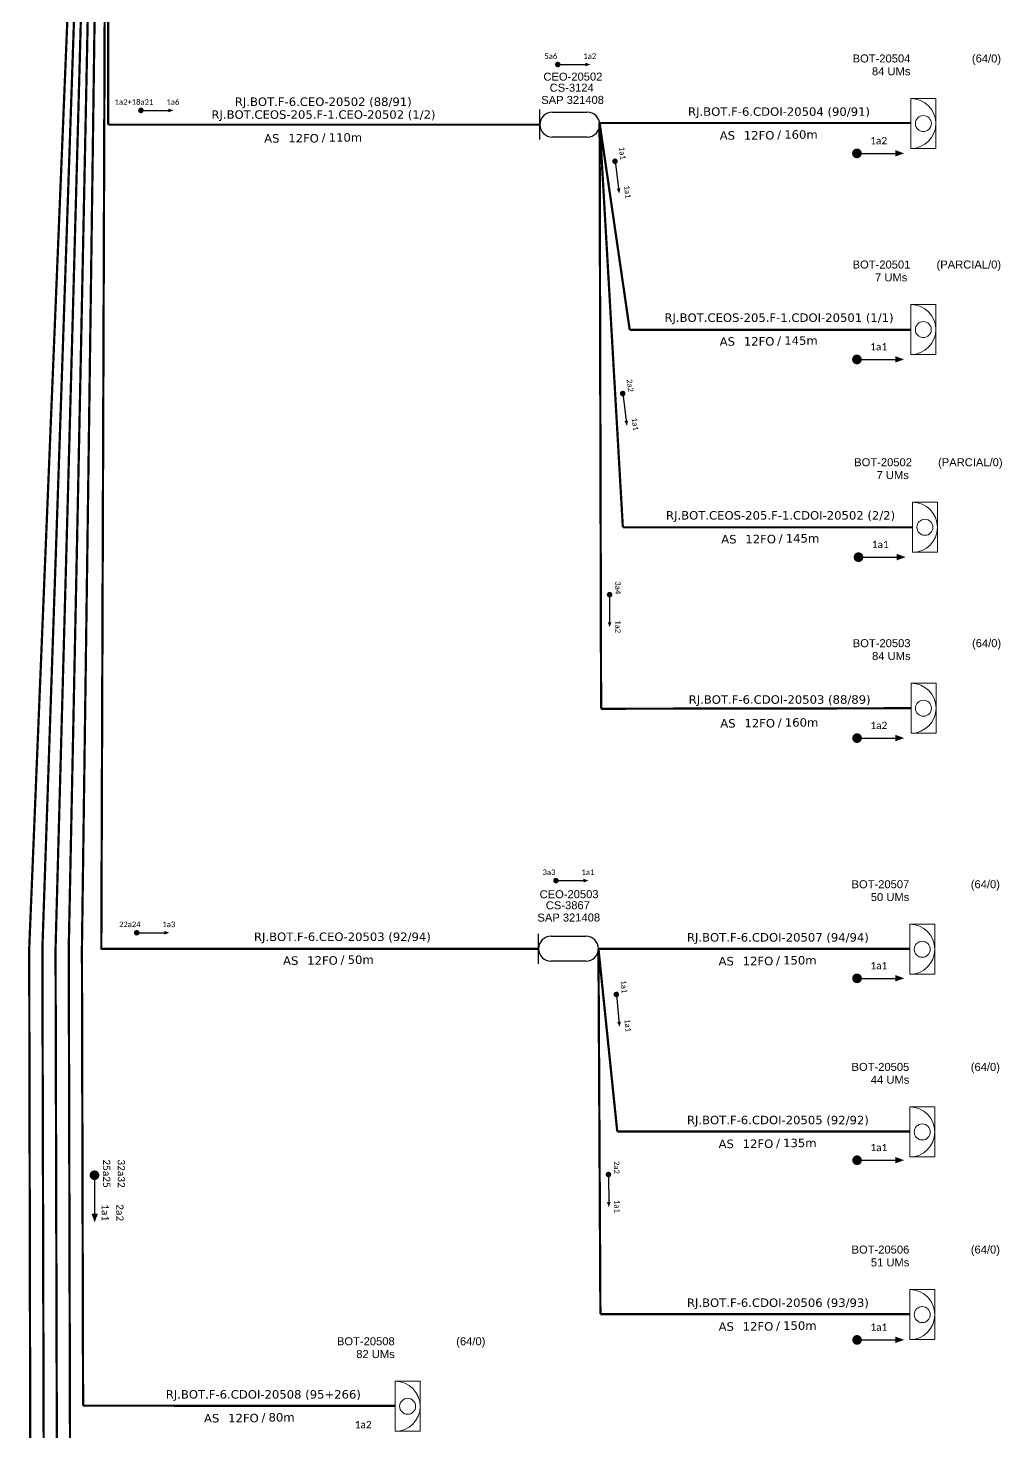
# Model space of a CAD drawing. Header units: metres. Extents: x -1.1 to 57.9, y 4.7 to 46.4.
# Drawn here: x 22.11 to 28.28, y 12.96 to 21.85 of the extents above; entities that cross this region are included whole.
import ezdxf
from ezdxf.enums import TextEntityAlignment as Align

# ---------------------------------------------------------------- set-up
doc = ezdxf.new("R2010")
doc.units = ezdxf.units.M
for name, color, linetype, lineweight in [("20.0-LEGENDA DOS CDO'S", 1, 'Continuous', 0), ('20.1-CDO_INTERIOR', 1, 'Continuous', 0), ('20.2-CDO_POSTE', 1, 'Continuous', 5), ('40.1-ETIQUETAS', 1, 'Continuous', 20)]:
    doc.layers.add(name, color=color, linetype=linetype, lineweight=lineweight)
for name, color, linetype in [('20.4-CEOS', 1, 'Continuous'), ('CAP a instalar', 1, 'Continuous'), ('SETA', 7, 'Continuous')]:
    doc.layers.add(name, color=color, linetype=linetype)
doc.styles.add('ARIAL', font='arial.ttf')
doc.styles.add('siredit', font='verdana.ttf')
doc.styles.get("Standard").update_dxf_attribs({"font": 'arial.ttf'})
doc.linetypes.add('FENCELINE1', pattern='A,0.25,-0.1,[133,ltypeshp.shx,S=0.1,R=0,X=-0.1,Y=0],-0.1,1', length=1.45)

# ---------------------------------------------------------------- blocks, each defined once
blk = doc.blocks.new('ETIQUETA_RS5F')
at = {"layer": '40.1-ETIQUETAS', "color": 0, "style": 'siredit'}
blk.add_text('/', height=1.5, dxfattribs=at).set_placement((1.55, -1.95), align=Align.MIDDLE_RIGHT)
for tag, p in [('ETIQUETA_R_SECUNDARIA', (1.18, 2.1)), ('ETIQUETA_R_PRIMARIA', (1.18, 4.1)), ('F_ATIVAS/F_MORTAS', (1.11, -4.24))]:
    blk.add_attdef(tag, text='', height=1.5, dxfattribs=at).set_placement(p, align=Align.MIDDLE_CENTER)
for tag, p in [('TIPO_CABO', (-6.62, -2.12)), ('CAP_CABO', (0.37, -2.09))]:
    blk.add_attdef(tag, text='', height=1.5, dxfattribs=at).set_placement(p, align=Align.MIDDLE_RIGHT)
blk.add_attdef('METROS', text='', height=1.5, dxfattribs=at).set_placement((2.11, -1.95), align=Align.MIDDLE_LEFT)
for tag, p in [('FUSÃO_1', (0.82, -8.39)), ('FUSÃO_2', (0.82, -10.6)), ('FUSÃO_3', (0.82, -12.93)), ('FUSÃO_4', (0.82, -15.14)), ('FUSÃO_5', (0.82, -17.16))]:
    blk.add_attdef(tag, text='', height=1.5, dxfattribs=at).set_placement(p, align=Align.CENTER)
blk = doc.blocks.new('CDOI_INT')
at = {"layer": '20.1-CDO_INTERIOR', "color": 0, "lineweight": 18}
blk.add_lwpolyline([(4.25, -4.25), (4.25, 4.25), (0, 4.25), (0, -4.25)], close=True, dxfattribs=at)
blk.add_circle((2.12, 0), 1.36, dxfattribs=at)
blk.add_arc((0, 0), 4.25, 270, 90, dxfattribs=at)
at = {"layer": "20.0-LEGENDA DOS CDO'S", "color": 0, "style": 'ARIAL'}
for tag, p in [('CDO_N', (-0.08, 10.38)), ('SURVEY', (-0.08, 8.2)), ('SPLITER_1', (21.18, 10.38)), ('SPLITER_2', (21.19, 8.68)), ('SAP', (-0.08, 6.23)), ('1:XX', (5.94, -2.22)), ('UMS', (5.94, -4.24))]:
    blk.add_attdef(tag, p, '', height=1.36, dxfattribs=at)
blk.add_attdef('FIBRAS_UTILIZADAS', text='', height=1.36, dxfattribs=at).set_placement((15.34, 10.38), align=Align.CENTER)
blk = doc.blocks.new('CDOE-TEXTO PADRÃO')
at = {"layer": "20.0-LEGENDA DOS CDO'S", "color": 0, "style": 'ARIAL'}
for tag, p in [('CDO_N', (0.49, 7.39)), ('CORDOALHA', (0.5, 4.33)), ('SAP', (0.51, 1.67)), ('SPLITER_1', (0.59, -0.91)), ('SPLITER_2', (0.6, -3.55)), ('(XX-XX_F)S', (0.54, -8.29)), ('(XX-XX_L)S', (0.55, -10.83)), ('UMS', (0.55, -13.15))]:
    blk.add_attdef(tag, p, '', height=1.7, rotation=0.118, dxfattribs=at)
blk.add_attdef('FIBRAS_UTILIZADAS', text='', height=1.7, rotation=0.118, dxfattribs=at).set_placement((19.77, 7.43), align=Align.CENTER)

msp = doc.modelspace()

# ---------------------------------------------------------------- linework, layer by layer
at = {"color": 7, "const_width": 0.0175}
for points in [[(25.4593, 21.6159, 1), (25.4768, 21.616, 1)], [(22.8188, 21.3252, 1), (22.8364, 21.3253, 1)], [(25.8294, 21.0121, 1), (25.8318, 20.9947, 1)], [(25.8782, 19.5418, 1), (25.8806, 19.5244, 1)], [(25.7961, 18.2682, 1), (25.7962, 18.2506, 1)], [(25.4477, 16.4491, 1), (25.4652, 16.4492, 1)], [(22.7925, 16.119, 1), (22.8101, 16.1191, 1)], [(25.8383, 15.7369, 1), (25.8401, 15.7195, 1)], [(25.7887, 14.5971, 1), (25.789, 14.5796, 1)]]:
    msp.add_lwpolyline(points, format="xyb", close=True, dxfattribs=at)
at = {"const_width": 0.0306}
for points in [[(27.3477, 21.0532, 1), (27.3783, 21.0532, 1)], [(27.3476, 19.7486, 1), (27.3783, 19.7486, 1)], [(27.3476, 19.7486, 1), (27.3783, 19.7486, 1)], [(27.3575, 18.4968, 1), (27.3881, 18.4968, 1)], [(27.3575, 18.4968, 1), (27.3881, 18.4968, 1)], [(27.3485, 17.3513, 1), (27.3791, 17.3513, 1)], [(27.3485, 15.8303, 1), (27.3791, 15.8303, 1)], [(27.3485, 14.6787, 1), (27.3791, 14.6787, 1)], [(22.5333, 14.599, 1), (22.5334, 14.5684, 1)], [(22.5333, 14.599, 1), (22.5334, 14.5684, 1)], [(27.3485, 13.5413, 1), (27.3791, 13.5413, 1)]]:
    msp.add_lwpolyline(points, format="xyb", close=True, dxfattribs=at)
at = {"layer": '20.4-CEOS', "color": 7}
for p, q in [((25.3544, 21.1401), (25.3544, 21.3304)), ((25.4334, 21.3142), (25.6548, 21.3142)), ((25.6548, 21.1563), (25.4334, 21.1563)), ((25.3464, 15.9224), (25.3464, 16.1128)), ((25.4253, 16.0966), (25.6468, 16.0966)), ((25.6468, 15.9387), (25.4253, 15.9387))]:
    msp.add_line(p, q, dxfattribs=at)
for centre, start, end in [((25.4334, 21.2352), 90, 270), ((25.6548, 21.2352), 270, 90), ((25.4253, 16.0176), 90, 270), ((25.6468, 16.0176), 270, 90)]:
    msp.add_arc(centre, 0.0789, start, end, dxfattribs=at)
at = {"layer": 'CAP a instalar', "color": 8, "ltscale": 5.3, "const_width": 0.0143}
for points in [[(22.1199, 16.0174), (22.6238, 28.277)], [(22.2034, 16.0176), (22.6208, 28.277)], [(22.2869, 16.0176), (22.6208, 28.277)], [(22.3704, 16.0176), (22.6208, 28.277)], [(25.9237, 19.9359), (27.7046, 19.9368)], [(25.8802, 18.6855), (27.7145, 18.6858)], [(22.1199, 16.0174), (22.1368, 8.0349)], [(22.2034, 16.0176), (22.2207, 9.3347)], [(22.2869, 16.0176), (22.3009, 10.5953)], [(22.3704, 16.0176), (22.3811, 11.8536)]]:
    msp.add_lwpolyline(points, dxfattribs=at)
at = {"layer": 'CAP a instalar', "ltscale": 5.3, "const_width": 0.0143}
for points in [[(22.4539, 16.0176), (22.6208, 28.277)], [(22.6208, 21.2352), (22.6208, 28.277)], [(22.4539, 16.0176), (22.4613, 13.1248)], [(22.4613, 13.1248), (24.4382, 13.1243)], [(22.4613, 13.1248), (24.4382, 13.1243)]]:
    msp.add_lwpolyline(points, dxfattribs=at)
at = {"layer": 'CAP a instalar', "color": 7, "ltscale": 5.3, "const_width": 0.0143}
for points in [[(22.5767, 16.0128), (22.6208, 28.277)], [(22.6208, 21.2352), (25.3544, 21.2352)], [(25.7329, 21.2456), (27.7047, 21.2457)], [(25.7329, 21.2456), (25.7425, 17.5372)], [(25.7425, 17.5372), (27.7055, 17.5403)], [(22.5767, 16.0176), (25.3464, 16.0176)], [(25.7257, 16.0176), (27.6975, 16.0178)], [(25.7257, 16.0176), (25.8447, 14.8611)], [(25.7257, 16.0176), (25.7381, 13.7046)], [(25.8447, 14.8611), (27.6976, 14.8613)], [(25.7381, 13.7046), (27.6977, 13.7047)], [(25.7381, 13.7046), (27.6977, 13.7047)], [(25.7381, 13.7046), (27.6977, 13.7047)]]:
    msp.add_lwpolyline(points, dxfattribs=at)
at = {"layer": 'CAP a instalar', "color": 7, "linetype": 'FENCELINE1', "ltscale": 5.3, "const_width": 0.0143}
for points in [[(25.7329, 21.2456), (27.7047, 21.2457)], [(25.7257, 16.0176), (27.6975, 16.0178)], [(25.8447, 14.8611), (27.6976, 14.8613)]]:
    msp.add_lwpolyline(points, dxfattribs=at)
at = {"layer": 'CAP a instalar', "color": 251, "ltscale": 5.3, "const_width": 0.0143}
for points in [[(25.7329, 21.2456), (25.8802, 18.6855)], [(25.7331, 21.2456), (25.9237, 19.9359)]]:
    msp.add_lwpolyline(points, dxfattribs=at)
at = {"layer": 'SETA', "color": 7}
for points in [[(25.468, 21.616), (25.6592, 21.616)], [(22.8276, 21.3253), (23.0188, 21.3253)], [(25.8306, 21.0034), (25.8552, 20.8138)], [(25.8794, 19.5331), (25.9041, 19.3435)], [(25.7962, 18.2594), (25.7963, 18.0682)], [(25.4564, 16.4492), (25.6476, 16.4492)], [(22.8013, 16.119), (22.9925, 16.119)], [(25.8392, 15.7282), (25.8579, 15.5379)], [(25.7888, 14.5884), (25.7912, 14.3972)]]:
    msp.add_lwpolyline(points, dxfattribs=at)
at = {"layer": 'SETA'}
for points in [[(27.363, 21.0532), (27.6265, 21.0532)], [(27.3629, 19.7486), (27.6264, 19.7486)], [(27.3629, 19.7486), (27.6264, 19.7486)], [(27.3728, 18.4968), (27.6363, 18.4968)], [(27.3728, 18.4968), (27.6363, 18.4968)], [(27.3638, 17.3513), (27.6273, 17.3513)], [(27.3638, 15.8303), (27.6273, 15.8303)], [(27.3638, 14.6787), (27.6273, 14.6787)], [(22.5333, 14.5837), (22.5345, 14.3202)], [(22.5333, 14.5837), (22.5345, 14.3202)], [(27.3638, 13.5413), (27.6273, 13.5413)]]:
    msp.add_lwpolyline(points, dxfattribs=at)
at = {"layer": 'SETA', "color": 7}
for points in [[(25.6424, 21.6277), (25.6746, 21.6161), (25.6426, 21.6043)], [(23.002, 21.3369), (23.0342, 21.3254), (23.0021, 21.3136)], [(25.8647, 20.832), (25.8574, 20.7986), (25.8415, 20.8288)], [(25.9135, 19.3616), (25.9062, 19.3283), (25.8903, 19.3585)], [(25.808, 18.085), (25.7965, 18.0528), (25.7846, 18.0849)], [(25.6309, 16.4608), (25.663, 16.4493), (25.631, 16.4375)], [(22.9757, 16.1307), (23.0079, 16.1192), (22.9758, 16.1074)], [(25.8679, 15.5558), (25.8596, 15.5226), (25.8446, 15.5533)], [(25.8027, 14.4141), (25.7916, 14.3818), (25.7793, 14.4137)]]:
    msp.add_solid(points, dxfattribs=at)
at = {"layer": 'SETA'}
for points in [[(27.6053, 21.074), (27.6615, 21.0536), (27.6053, 21.0331)], [(27.6052, 19.7695), (27.6614, 19.749), (27.6052, 19.7286)], [(27.6052, 19.7695), (27.6614, 19.749), (27.6052, 19.7286)], [(27.6151, 18.5176), (27.6713, 18.4972), (27.6151, 18.4767)], [(27.6151, 18.5176), (27.6713, 18.4972), (27.6151, 18.4767)], [(27.6061, 17.3721), (27.6623, 17.3517), (27.6061, 17.3313)], [(27.6061, 15.8512), (27.6623, 15.8308), (27.6061, 15.8103)], [(27.6061, 14.6995), (27.6623, 14.6791), (27.6061, 14.6587)], [(22.5552, 14.3415), (22.535, 14.2852), (22.5144, 14.3413)], [(22.5552, 14.3415), (22.535, 14.2852), (22.5144, 14.3413)], [(27.6061, 13.5621), (27.6623, 13.5417), (27.6061, 13.5212)]]:
    msp.add_solid(points, dxfattribs=at)

# ---------------------------------------------------------------- block references
at = {"layer": '20.2-CDO_POSTE', "color": 7}
ref = msp.add_blockref('CDOE-TEXTO PADRÃO', (25.3738, 21.3644), dxfattribs=dict(at, xscale=0.02978577816314792, yscale=0.02978577816314792, zscale=0.02978577816314792))
ref.add_attrib('CDO_N', 'CEO-20502', (25.3771, 21.5135), dxfattribs={"layer": "20.0-LEGENDA DOS CDO'S", "color": 0, "height": 0.05063, "rotation": 0.11799, "style": 'ARIAL'})
ref = msp.add_blockref('CDOE-TEXTO PADRÃO', (25.4134, 21.2945), dxfattribs=dict(at, xscale=0.02978577816314792, yscale=0.02978577816314792, zscale=0.02978577816314792))
ref.add_attrib('CDO_N', 'CS-3124', (25.4167, 21.4437), dxfattribs={"layer": "20.0-LEGENDA DOS CDO'S", "color": 0, "height": 0.05063, "rotation": 0.11799, "style": 'ARIAL'})
ref = msp.add_blockref('CDOE-TEXTO PADRÃO', (25.3601, 21.2168), dxfattribs=dict(at, xscale=0.02978577816314792, yscale=0.02978577816314792, zscale=0.02978577816314792))
ref.add_attrib('CDO_N', 'SAP 321408', (25.3634, 21.366), dxfattribs={"layer": "20.0-LEGENDA DOS CDO'S", "color": 0, "height": 0.05063, "rotation": 0.11799, "style": 'ARIAL'})
ref = msp.add_blockref('CDOE-TEXTO PADRÃO', (25.3496, 16.1882), dxfattribs=dict(at, xscale=0.02978577816314792, yscale=0.02978577816314792, zscale=0.02978577816314792))
ref.add_attrib('CDO_N', 'CEO-20503', (25.3529, 16.3373), dxfattribs={"layer": "20.0-LEGENDA DOS CDO'S", "color": 0, "height": 0.05063, "rotation": 0.11799, "style": 'ARIAL'})
ref = msp.add_blockref('CDOE-TEXTO PADRÃO', (25.3891, 16.1183), dxfattribs=dict(at, xscale=0.02978577816314792, yscale=0.02978577816314792, zscale=0.02978577816314792))
ref.add_attrib('CDO_N', 'CS-3867', (25.3924, 16.2675), dxfattribs={"layer": "20.0-LEGENDA DOS CDO'S", "color": 0, "height": 0.05063, "rotation": 0.11799, "style": 'ARIAL'})
ref = msp.add_blockref('CDOE-TEXTO PADRÃO', (25.3359, 16.0406), dxfattribs=dict(at, xscale=0.02978577816314792, yscale=0.02978577816314792, zscale=0.02978577816314792))
ref.add_attrib('CDO_N', 'SAP 321408', (25.3392, 16.1897), dxfattribs={"layer": "20.0-LEGENDA DOS CDO'S", "color": 0, "height": 0.05063, "rotation": 0.11799, "style": 'ARIAL'})
at = {"layer": '40.1-ETIQUETAS', "color": 7}
ref = msp.add_blockref('ETIQUETA_RS5F', (23.9415, 21.224), dxfattribs=dict(at, xscale=0.0357429332308784, yscale=0.0357429332308784, zscale=0.0357429332308784))
ref.add_attrib('ETIQUETA_R_PRIMARIA', 'RJ.BOT.F-6.CEO-20502 (88/91)', dxfattribs={"color": 0, "height": 0.053614, "style": 'siredit'}).set_placement((23.9825, 21.3804), align=Align.MIDDLE_CENTER)
ref.add_attrib('ETIQUETA_R_SECUNDARIA', 'RJ.BOT.CEOS-205.F-1.CEO-20502 (1/2)', dxfattribs={"color": 0, "height": 0.053614, "style": 'siredit'}).set_placement((23.9838, 21.2992), align=Align.MIDDLE_CENTER)
ref.add_attrib('TIPO_CABO', 'AS', dxfattribs={"color": 0, "height": 0.05361, "style": 'siredit'}).set_placement((23.705, 21.1484), align=Align.MIDDLE_RIGHT)
ref.add_attrib('CAP_CABO', '12FO', dxfattribs={"color": 0, "height": 0.05361, "style": 'siredit'}).set_placement((23.9546, 21.1492), align=Align.MIDDLE_RIGHT)
ref.add_attrib('METROS', '110m', dxfattribs={"color": 0, "height": 0.05361, "style": 'siredit'}).set_placement((24.0169, 21.1541), align=Align.MIDDLE_LEFT)
ref = msp.add_blockref('ETIQUETA_RS5F', (24.0614, 16.0184), dxfattribs=dict(at, xscale=0.0357429332308784, yscale=0.0357429332308784, zscale=0.0357429332308784))
ref.add_attrib('ETIQUETA_R_SECUNDARIA', 'RJ.BOT.F-6.CEO-20503 (92/94)', dxfattribs={"color": 0, "height": 0.053614, "style": 'siredit'}).set_placement((24.1037, 16.0936), align=Align.MIDDLE_CENTER)
ref.add_attrib('TIPO_CABO', 'AS', dxfattribs={"color": 0, "height": 0.05361, "style": 'siredit'}).set_placement((23.8249, 15.9428), align=Align.MIDDLE_RIGHT)
ref.add_attrib('CAP_CABO', '12FO', dxfattribs={"color": 0, "height": 0.05361, "style": 'siredit'}).set_placement((24.0745, 15.9436), align=Align.MIDDLE_RIGHT)
ref.add_attrib('METROS', '50m', dxfattribs={"color": 0, "height": 0.05361, "style": 'siredit'}).set_placement((24.1369, 15.9485), align=Align.MIDDLE_LEFT)
at = {"layer": 'CAP a instalar', "color": 7, "linetype": 'FENCELINE1', "ltscale": 5.3}
ref = msp.add_blockref('CDOI_INT', (27.7047, 21.2422), dxfattribs=dict(at, xscale=0.03724497823077096, yscale=0.03724497823077096, zscale=0.03724497823077096))
ref.add_attrib('CDO_N', 'BOT-20504', dxfattribs={"layer": "20.0-LEGENDA DOS CDO'S", "color": 0, "height": 0.05066, "style": 'ARIAL'}).set_placement((27.7016, 21.6288), align=Align.RIGHT)
ref.add_attrib('FIBRAS_UTILIZADAS', '(64/0)', dxfattribs={"layer": "20.0-LEGENDA DOS CDO'S", "color": 0, "height": 0.05066, "style": 'ARIAL'}).set_placement((28.276, 21.6288), align=Align.RIGHT)
ref.add_attrib('SURVEY', '84 UMs', dxfattribs={"layer": "20.0-LEGENDA DOS CDO'S", "color": 0, "height": 0.05066, "style": 'ARIAL'}).set_placement((27.7018, 21.5476), align=Align.RIGHT)
ref = msp.add_blockref('ETIQUETA_RS5F', (26.8271, 21.2426), dxfattribs=dict(at, xscale=0.03574293323090624, yscale=0.03574293323090624, zscale=0.03574293323090624))
ref.add_attrib('ETIQUETA_R_SECUNDARIA', 'RJ.BOT.F-6.CDOI-20504 (90/91)', dxfattribs={"layer": '40.1-ETIQUETAS', "color": 0, "height": 0.053614, "style": 'siredit'}).set_placement((26.8693, 21.3178), align=Align.MIDDLE_CENTER)
ref.add_attrib('TIPO_CABO', 'AS', dxfattribs={"layer": '40.1-ETIQUETAS', "color": 0, "height": 0.05361, "style": 'siredit'}).set_placement((26.5906, 21.167), align=Align.MIDDLE_RIGHT)
ref.add_attrib('CAP_CABO', '12FO', dxfattribs={"layer": '40.1-ETIQUETAS', "color": 0, "height": 0.05361, "style": 'siredit'}).set_placement((26.8402, 21.1678), align=Align.MIDDLE_RIGHT)
ref.add_attrib('METROS', '160m', dxfattribs={"layer": '40.1-ETIQUETAS', "color": 0, "height": 0.05361, "style": 'siredit'}).set_placement((26.9025, 21.1728), align=Align.MIDDLE_LEFT)
at = {"layer": 'CAP a instalar', "color": 8, "linetype": 'FENCELINE1', "ltscale": 5.3}
ref = msp.add_blockref('CDOI_INT', (27.7046, 19.9376), dxfattribs=dict(at, xscale=0.03724497823049912, yscale=0.03724497823049912, zscale=0.03724497823049912))
ref.add_attrib('CDO_N', 'BOT-20501', dxfattribs={"layer": "20.0-LEGENDA DOS CDO'S", "color": 0, "height": 0.05066, "style": 'ARIAL'}).set_placement((27.7015, 20.3243), align=Align.RIGHT)
ref.add_attrib('FIBRAS_UTILIZADAS', '(PARCIAL/0)', dxfattribs={"layer": "20.0-LEGENDA DOS CDO'S", "color": 0, "height": 0.050663, "style": 'ARIAL'}).set_placement((28.276, 20.3243), align=Align.RIGHT)
ref.add_attrib('SURVEY', '7 UMs ', dxfattribs={"layer": "20.0-LEGENDA DOS CDO'S", "color": 0, "height": 0.05066, "style": 'ARIAL'}).set_placement((27.7017, 20.243), align=Align.RIGHT)
ref = msp.add_blockref('ETIQUETA_RS5F', (26.827, 19.9381), dxfattribs=dict(at, xscale=0.03574293323064537, yscale=0.03574293323064537, zscale=0.03574293323064537))
ref.add_attrib('ETIQUETA_R_SECUNDARIA', 'RJ.BOT.CEOS-205.F-1.CDOI-20501 (1/1)', dxfattribs={"layer": '40.1-ETIQUETAS', "color": 0, "height": 0.053614, "style": 'siredit'}).set_placement((26.8693, 20.0133), align=Align.MIDDLE_CENTER)
ref.add_attrib('TIPO_CABO', 'AS', dxfattribs={"layer": '40.1-ETIQUETAS', "color": 0, "height": 0.05361, "style": 'siredit'}).set_placement((26.5905, 19.8625), align=Align.MIDDLE_RIGHT)
ref.add_attrib('CAP_CABO', '12FO', dxfattribs={"layer": '40.1-ETIQUETAS', "color": 0, "height": 0.05361, "style": 'siredit'}).set_placement((26.8401, 19.8633), align=Align.MIDDLE_RIGHT)
ref.add_attrib('METROS', '145m', dxfattribs={"layer": '40.1-ETIQUETAS', "color": 0, "height": 0.05361, "style": 'siredit'}).set_placement((26.9025, 19.8682), align=Align.MIDDLE_LEFT)
ref = msp.add_blockref('CDOI_INT', (27.7145, 18.6858), dxfattribs=dict(at, xscale=0.03724497823049912, yscale=0.03724497823049912, zscale=0.03724497823049912))
ref.add_attrib('CDO_N', 'BOT-20502', dxfattribs={"layer": "20.0-LEGENDA DOS CDO'S", "color": 0, "height": 0.05066, "style": 'ARIAL'}).set_placement((27.7114, 19.0724), align=Align.RIGHT)
ref.add_attrib('FIBRAS_UTILIZADAS', '(PARCIAL/0)', dxfattribs={"layer": "20.0-LEGENDA DOS CDO'S", "color": 0, "height": 0.050663, "style": 'ARIAL'}).set_placement((28.2858, 19.0724), align=Align.RIGHT)
ref.add_attrib('SURVEY', '7 UMs ', dxfattribs={"layer": "20.0-LEGENDA DOS CDO'S", "color": 0, "height": 0.05066, "style": 'ARIAL'}).set_placement((27.7116, 18.9912), align=Align.RIGHT)
ref = msp.add_blockref('ETIQUETA_RS5F', (26.8369, 18.6862), dxfattribs=dict(at, xscale=0.03574293323064537, yscale=0.03574293323064537, zscale=0.03574293323064537))
ref.add_attrib('ETIQUETA_R_SECUNDARIA', 'RJ.BOT.CEOS-205.F-1.CDOI-20502 (2/2)', dxfattribs={"layer": '40.1-ETIQUETAS', "color": 0, "height": 0.053614, "style": 'siredit'}).set_placement((26.8792, 18.7615), align=Align.MIDDLE_CENTER)
ref.add_attrib('TIPO_CABO', 'AS', dxfattribs={"layer": '40.1-ETIQUETAS', "color": 0, "height": 0.05361, "style": 'siredit'}).set_placement((26.6004, 18.6106), align=Align.MIDDLE_RIGHT)
ref.add_attrib('CAP_CABO', '12FO', dxfattribs={"layer": '40.1-ETIQUETAS', "color": 0, "height": 0.05361, "style": 'siredit'}).set_placement((26.85, 18.6114), align=Align.MIDDLE_RIGHT)
ref.add_attrib('METROS', '145m ', dxfattribs={"layer": '40.1-ETIQUETAS', "color": 0, "height": 0.05361, "style": 'siredit'}).set_placement((26.9124, 18.6164), align=Align.MIDDLE_LEFT)
at = {"layer": 'CAP a instalar', "color": 7, "linetype": 'FENCELINE1', "ltscale": 5.3}
ref = msp.add_blockref('CDOI_INT', (27.7055, 17.5403), dxfattribs=dict(at, xscale=0.03724497823077096, yscale=0.03724497823077096, zscale=0.03724497823077096))
ref.add_attrib('CDO_N', 'BOT-20503', dxfattribs={"layer": "20.0-LEGENDA DOS CDO'S", "color": 0, "height": 0.05066, "style": 'ARIAL'}).set_placement((27.7024, 17.9269), align=Align.RIGHT)
ref.add_attrib('FIBRAS_UTILIZADAS', '(64/0)', dxfattribs={"layer": "20.0-LEGENDA DOS CDO'S", "color": 0, "height": 0.05066, "style": 'ARIAL'}).set_placement((28.2768, 17.9269), align=Align.RIGHT)
ref.add_attrib('SURVEY', '84 UMs', dxfattribs={"layer": "20.0-LEGENDA DOS CDO'S", "color": 0, "height": 0.05066, "style": 'ARIAL'}).set_placement((27.7026, 17.8457), align=Align.RIGHT)
ref = msp.add_blockref('ETIQUETA_RS5F', (26.8309, 17.5204), dxfattribs=dict(at, xscale=0.03574293323090624, yscale=0.03574293323090624, zscale=0.03574293323090624))
ref.add_attrib('ETIQUETA_R_SECUNDARIA', 'RJ.BOT.F-6.CDOI-20503 (88/89)', dxfattribs={"layer": '40.1-ETIQUETAS', "color": 0, "height": 0.053614, "style": 'siredit'}).set_placement((26.8732, 17.5956), align=Align.MIDDLE_CENTER)
ref.add_attrib('TIPO_CABO', 'AS', dxfattribs={"layer": '40.1-ETIQUETAS', "color": 0, "height": 0.05361, "style": 'siredit'}).set_placement((26.5944, 17.4448), align=Align.MIDDLE_RIGHT)
ref.add_attrib('CAP_CABO', '12FO', dxfattribs={"layer": '40.1-ETIQUETAS', "color": 0, "height": 0.05361, "style": 'siredit'}).set_placement((26.844, 17.4456), align=Align.MIDDLE_RIGHT)
ref.add_attrib('METROS', '160m', dxfattribs={"layer": '40.1-ETIQUETAS', "color": 0, "height": 0.05361, "style": 'siredit'}).set_placement((26.9063, 17.4505), align=Align.MIDDLE_LEFT)
ref = msp.add_blockref('CDOI_INT', (27.6975, 16.0142), dxfattribs=dict(at, xscale=0.03724497823077096, yscale=0.03724497823077096, zscale=0.03724497823077096))
ref.add_attrib('CDO_N', 'BOT-20507', dxfattribs={"layer": "20.0-LEGENDA DOS CDO'S", "color": 0, "height": 0.05066, "style": 'ARIAL'}).set_placement((27.6944, 16.4008), align=Align.RIGHT)
ref.add_attrib('FIBRAS_UTILIZADAS', '(64/0)', dxfattribs={"layer": "20.0-LEGENDA DOS CDO'S", "color": 0, "height": 0.05066, "style": 'ARIAL'}).set_placement((28.2688, 16.4008), align=Align.RIGHT)
ref.add_attrib('SURVEY', '50 UMs', dxfattribs={"layer": "20.0-LEGENDA DOS CDO'S", "color": 0, "height": 0.05066, "style": 'ARIAL'}).set_placement((27.6946, 16.3196), align=Align.RIGHT)
ref = msp.add_blockref('ETIQUETA_RS5F', (26.8199, 16.0147), dxfattribs=dict(at, xscale=0.03574293323090624, yscale=0.03574293323090624, zscale=0.03574293323090624))
ref.add_attrib('ETIQUETA_R_SECUNDARIA', 'RJ.BOT.F-6.CDOI-20507 (94/94)', dxfattribs={"layer": '40.1-ETIQUETAS', "color": 0, "height": 0.053614, "style": 'siredit'}).set_placement((26.8622, 16.0899), align=Align.MIDDLE_CENTER)
ref.add_attrib('TIPO_CABO', 'AS', dxfattribs={"layer": '40.1-ETIQUETAS', "color": 0, "height": 0.05361, "style": 'siredit'}).set_placement((26.5834, 15.9391), align=Align.MIDDLE_RIGHT)
ref.add_attrib('CAP_CABO', '12FO', dxfattribs={"layer": '40.1-ETIQUETAS', "color": 0, "height": 0.05361, "style": 'siredit'}).set_placement((26.833, 15.9399), align=Align.MIDDLE_RIGHT)
ref.add_attrib('METROS', '150m', dxfattribs={"layer": '40.1-ETIQUETAS', "color": 0, "height": 0.05361, "style": 'siredit'}).set_placement((26.8954, 15.9448), align=Align.MIDDLE_LEFT)
ref = msp.add_blockref('CDOI_INT', (27.6976, 14.8577), dxfattribs=dict(at, xscale=0.03724497823077096, yscale=0.03724497823077096, zscale=0.03724497823077096))
ref.add_attrib('CDO_N', 'BOT-20505', dxfattribs={"layer": "20.0-LEGENDA DOS CDO'S", "color": 0, "height": 0.05066, "style": 'ARIAL'}).set_placement((27.6945, 15.2443), align=Align.RIGHT)
ref.add_attrib('FIBRAS_UTILIZADAS', '(64/0)', dxfattribs={"layer": "20.0-LEGENDA DOS CDO'S", "color": 0, "height": 0.05066, "style": 'ARIAL'}).set_placement((28.2689, 15.2443), align=Align.RIGHT)
ref.add_attrib('SURVEY', '44 UMs', dxfattribs={"layer": "20.0-LEGENDA DOS CDO'S", "color": 0, "height": 0.05066, "style": 'ARIAL'}).set_placement((27.6947, 15.1631), align=Align.RIGHT)
ref = msp.add_blockref('ETIQUETA_RS5F', (26.82, 14.8581), dxfattribs=dict(at, xscale=0.03574293323090624, yscale=0.03574293323090624, zscale=0.03574293323090624))
ref.add_attrib('ETIQUETA_R_SECUNDARIA', 'RJ.BOT.F-6.CDOI-20505 (92/92)', dxfattribs={"layer": '40.1-ETIQUETAS', "color": 0, "height": 0.053614, "style": 'siredit'}).set_placement((26.8622, 14.9334), align=Align.MIDDLE_CENTER)
ref.add_attrib('TIPO_CABO', 'AS', dxfattribs={"layer": '40.1-ETIQUETAS', "color": 0, "height": 0.05361, "style": 'siredit'}).set_placement((26.5835, 14.7825), align=Align.MIDDLE_RIGHT)
ref.add_attrib('CAP_CABO', '12FO', dxfattribs={"layer": '40.1-ETIQUETAS', "color": 0, "height": 0.05361, "style": 'siredit'}).set_placement((26.8331, 14.7833), align=Align.MIDDLE_RIGHT)
ref.add_attrib('METROS', '135m', dxfattribs={"layer": '40.1-ETIQUETAS', "color": 0, "height": 0.05361, "style": 'siredit'}).set_placement((26.8954, 14.7883), align=Align.MIDDLE_LEFT)
ref = msp.add_blockref('CDOI_INT', (27.6977, 13.7012), dxfattribs=dict(at, xscale=0.03724497823077096, yscale=0.03724497823077096, zscale=0.03724497823077096))
ref.add_attrib('CDO_N', 'BOT-20506', dxfattribs={"layer": "20.0-LEGENDA DOS CDO'S", "color": 0, "height": 0.05066, "style": 'ARIAL'}).set_placement((27.6946, 14.0878), align=Align.RIGHT)
ref.add_attrib('FIBRAS_UTILIZADAS', '(64/0)', dxfattribs={"layer": "20.0-LEGENDA DOS CDO'S", "color": 0, "height": 0.05066, "style": 'ARIAL'}).set_placement((28.269, 14.0878), align=Align.RIGHT)
ref.add_attrib('SURVEY', '51 UMs', dxfattribs={"layer": "20.0-LEGENDA DOS CDO'S", "color": 0, "height": 0.05066, "style": 'ARIAL'}).set_placement((27.6948, 14.0066), align=Align.RIGHT)
ref = msp.add_blockref('ETIQUETA_RS5F', (26.82, 13.7016), dxfattribs=dict(at, xscale=0.03574293323090624, yscale=0.03574293323090624, zscale=0.03574293323090624))
ref.add_attrib('ETIQUETA_R_SECUNDARIA', 'RJ.BOT.F-6.CDOI-20506 (93/93)', dxfattribs={"layer": '40.1-ETIQUETAS', "color": 0, "height": 0.053614, "style": 'siredit'}).set_placement((26.8623, 13.7768), align=Align.MIDDLE_CENTER)
ref.add_attrib('TIPO_CABO', 'AS', dxfattribs={"layer": '40.1-ETIQUETAS', "color": 0, "height": 0.05361, "style": 'siredit'}).set_placement((26.5836, 13.626), align=Align.MIDDLE_RIGHT)
ref.add_attrib('CAP_CABO', '12FO', dxfattribs={"layer": '40.1-ETIQUETAS', "color": 0, "height": 0.05361, "style": 'siredit'}).set_placement((26.8331, 13.6268), align=Align.MIDDLE_RIGHT)
ref.add_attrib('METROS', '150m', dxfattribs={"layer": '40.1-ETIQUETAS', "color": 0, "height": 0.05361, "style": 'siredit'}).set_placement((26.8955, 13.6318), align=Align.MIDDLE_LEFT)
at = {"layer": 'CAP a instalar', "linetype": 'FENCELINE1', "ltscale": 5.3}
ref = msp.add_blockref('CDOI_INT', (24.4382, 13.1207), dxfattribs=dict(at, xscale=0.03724497823077096, yscale=0.03724497823077096, zscale=0.03724497823077096))
ref.add_attrib('CDO_N', 'BOT-20508', dxfattribs={"layer": "20.0-LEGENDA DOS CDO'S", "color": 0, "height": 0.05066, "style": 'ARIAL'}).set_placement((24.4351, 13.5073), align=Align.RIGHT)
ref.add_attrib('FIBRAS_UTILIZADAS', '(64/0)', dxfattribs={"layer": "20.0-LEGENDA DOS CDO'S", "color": 0, "height": 0.05066, "style": 'ARIAL'}).set_placement((25.0095, 13.5073), align=Align.RIGHT)
ref.add_attrib('SURVEY', '82 UMs', dxfattribs={"layer": "20.0-LEGENDA DOS CDO'S", "color": 0, "height": 0.05066, "style": 'ARIAL'}).set_placement((24.4353, 13.4261), align=Align.RIGHT)
at = {"layer": 'CAP a instalar', "color": 1, "linetype": 'FENCELINE1', "ltscale": 5.3}
ref = msp.add_blockref('ETIQUETA_RS5F', (23.5606, 13.1211), dxfattribs=dict(at, xscale=0.03574293323090624, yscale=0.03574293323090624, zscale=0.03574293323090624))
ref.add_attrib('ETIQUETA_R_SECUNDARIA', 'RJ.BOT.F-6.CDOI-20508 (95+266)', dxfattribs={"layer": '40.1-ETIQUETAS', "color": 0, "height": 0.053614, "style": 'siredit'}).set_placement((23.6028, 13.1964), align=Align.MIDDLE_CENTER)
ref.add_attrib('TIPO_CABO', 'AS', dxfattribs={"layer": '40.1-ETIQUETAS', "color": 0, "height": 0.05361, "style": 'siredit'}).set_placement((23.3241, 13.0455), align=Align.MIDDLE_RIGHT)
ref.add_attrib('CAP_CABO', '12FO', dxfattribs={"layer": '40.1-ETIQUETAS', "color": 0, "height": 0.05361, "style": 'siredit'}).set_placement((23.5737, 13.0463), align=Align.MIDDLE_RIGHT)
ref.add_attrib('METROS', '80m', dxfattribs={"layer": '40.1-ETIQUETAS', "color": 0, "height": 0.05361, "style": 'siredit'}).set_placement((23.636, 13.0513), align=Align.MIDDLE_LEFT)

# ---------------------------------------------------------------- texts
at = {"color": 5, "char_height": 0.035044, "width": 2.587001, "attachment_point": 5}
for s, insert, rotation in [('\\C256;\\fCalibri|b0|i0|c0|p34;5a6', (25.4239, 21.6688), 359.91656), ('{\\fCalibri|b0|i0|c0|p34;\\C256;1a2}', (25.6708, 21.6688), 359.91656), ('\\C256;\\fCalibri|b0|i0|c0|p34;1a2+18a21', (22.7834, 21.3781), 359.91656), ('\\C256;\\fCalibri|b0|i0|c0|p34;1a6', (23.0304, 21.3781), 359.91656), ('{\\fCalibri|b0|i0|c0|p34;\\C256;1a1}', (25.8773, 21.054), 277.32866), ('{\\fCalibri|b0|i0|c0|p34;\\C256;1a1}', (25.9091, 20.8092), 277.32866), ('{\\fCalibri|b0|i0|c0|p34;\\C256;2a2}', (25.9261, 19.5837), 277.32866), ('{\\fCalibri|b0|i0|c0|p34;\\C256;1a1}', (25.958, 19.3388), 277.32866), ('\\C256;\\fCalibri|b0|i0|c0|p34;3a4', (25.849, 18.3036), 269.96664), ('{\\fCalibri|b0|i0|c0|p34;\\C256;1a2}', (25.8492, 18.0567), 269.96664), ('\\C256;\\fCalibri|b0|i0|c0|p34;3a3', (25.4123, 16.502), 359.91656), ('{\\fCalibri|b0|i0|c0|p34;\\C256;1a1}', (25.6592, 16.502), 359.91656), ('{\\fCalibri|b0|i0|c0|p34;\\C256;22a24}', (22.7571, 16.1719), 359.91656), ('{\\fCalibri|b0|i0|c0|p34;\\C256;1a3}', (23.0041, 16.1719), 359.91656), ('\\C256;\\fCalibri|b0|i0|c0|p34;1a1', (25.8874, 15.7773), 275.54362), ('{\\fCalibri|b0|i0|c0|p34;\\C256;1a1}', (25.9116, 15.5316), 275.54362), ('\\C256;\\fCalibri|b0|i0|c0|p34;2a2', (25.8411, 14.6332), 270.63098), ('{\\fCalibri|b0|i0|c0|p34;\\C256;1a1}', (25.8442, 14.3863), 270.63098)]:
    msp.add_mtext(s, dxfattribs=dict(at, insert=insert, rotation=rotation))
at = {"char_height": 0.045966, "width": 0.77709, "attachment_point": 5}
for s, insert in [('{\\fCalibri|b0|i0|c0|p34;\\C7;1a2}', (27.5008, 21.1336)), ('{\\fCalibri|b0|i0|c0|p34;\\C7;1a1}', (27.5007, 19.8291)), ('{\\fCalibri|b0|i0|c0|p34;\\C7;1a1}', (27.5106, 18.5772)), ('{\\fCalibri|b0|i0|c0|p34;\\C7;1a2}', (27.5016, 17.4318)), ('{\\fCalibri|b0|i0|c0|p34;\\C7;1a1}', (27.5016, 15.9108)), ('{\\fCalibri|b0|i0|c0|p34;\\C7;1a1}', (27.5016, 14.7592)), ('\\C7;\\fCalibri|b0|i0|c0|p34;1a1', (27.5016, 13.6218)), ('{\\fCalibri|b0|i0|c0|p34;\\C7;1a2}', (24.2351, 13.0048))]:
    msp.add_mtext(s, dxfattribs=dict(at, insert=insert))
at = {"char_height": 0.045966, "width": 0.77709, "attachment_point": 5, "rotation": 270.2466}
for s, insert in [('{\\fCalibri|b0|i0|c0|p34;\\C7;25a25}', (22.6105, 14.5944)), ('\\C1;\\fCalibri|b0|i0|c0|p34;32a32', (22.7034, 14.5944)), ('{\\fCalibri|b0|i0|c0|p34;\\C7;1a1}', (22.6013, 14.3466)), ('\\C1;\\fCalibri|b0|i0|c0|p34;2a2', (22.6942, 14.3466))]:
    msp.add_mtext(s, dxfattribs=dict(at, insert=insert))

doc.saveas('drawing.dxf')
